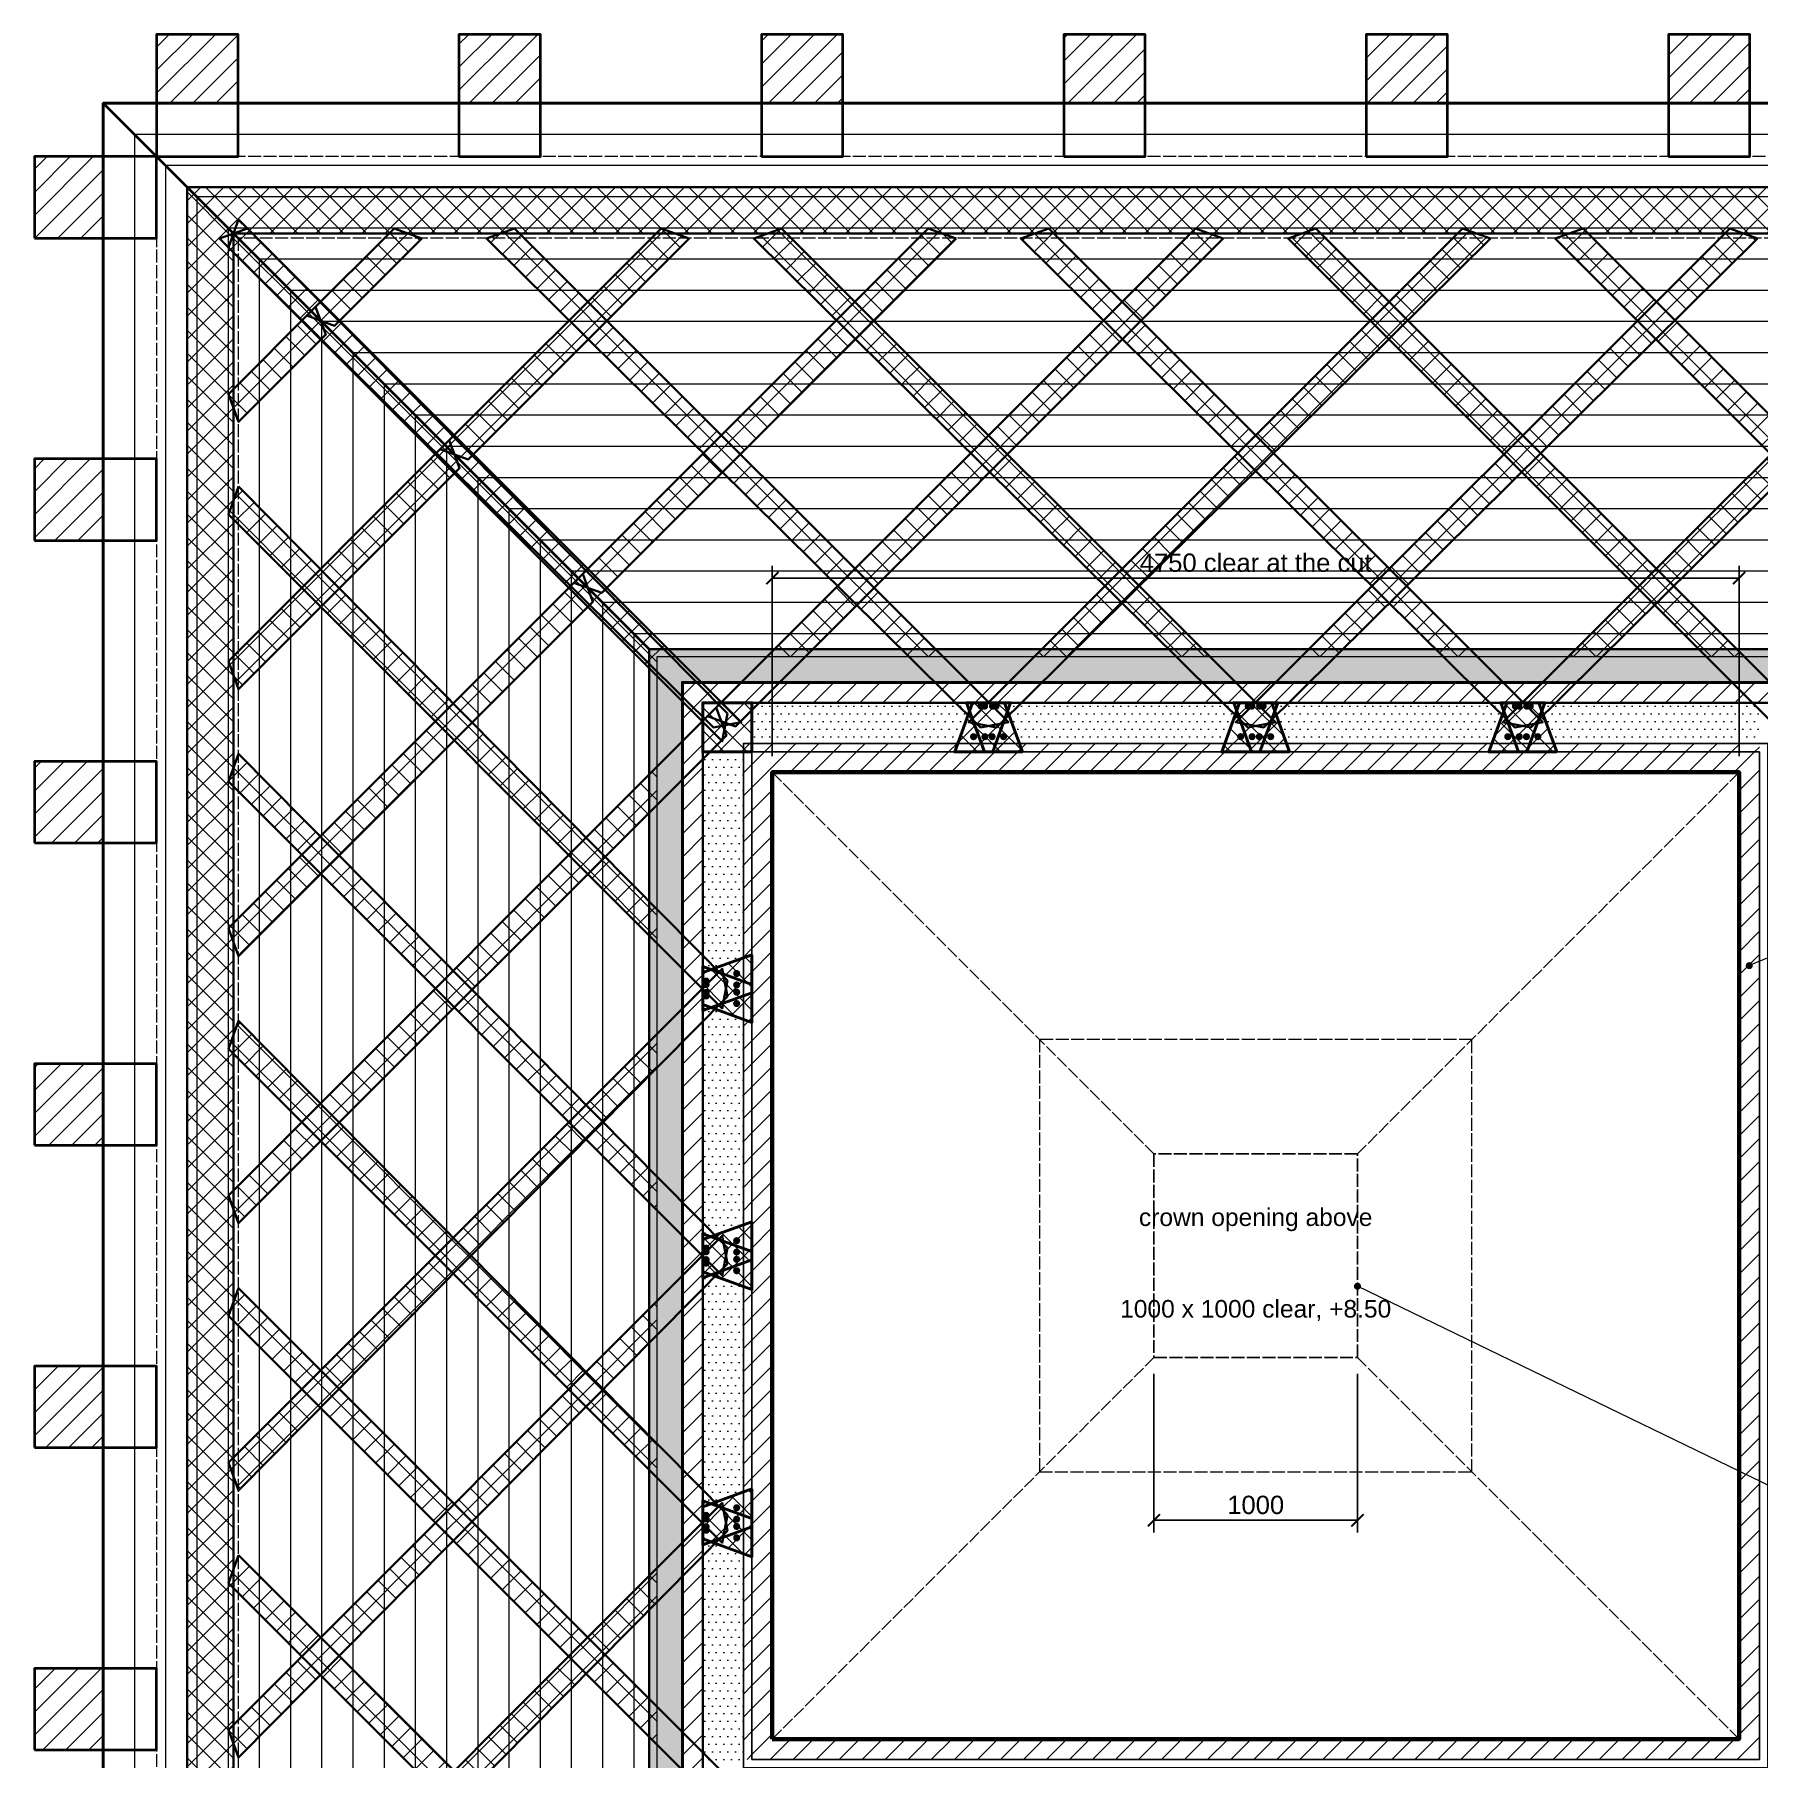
# Model space of a CAD drawing. Header units: millimetres. Extents: x -5750 to 7370, y -6735 to 6000.
# Drawn here: x -5750 to 2720, y -2470 to 6000 of the extents above; entities that cross this region are included whole.
import ezdxf
from ezdxf.enums import TextEntityAlignment as Align

# ---------------------------------------------------------------- set-up
doc = ezdxf.new("R2010")
doc.units = ezdxf.units.MM
doc.linetypes.add('DASHED', pattern=[1.524, 1.27, -0.254])
for name, color, linetype, lineweight in [('ANNOTATION', 4, 'CONTINUOUS', 18), ('CLADDING', 7, 'Continuous', 9), ('DIMS', 3, 'CONTINUOUS', 18), ('HATCH-CAST', 7, 'CONTINUOUS', 9), ('HATCH-INSULATION', 7, 'Continuous', 9), ('HATCH-PRINTED', 7, 'CONTINUOUS', 9), ('HIDDEN-AXIS', 8, 'DASHED', 18), ('LINES', 7, 'CONTINUOUS', 25), ('OUTLINE-CUT', 7, 'CONTINUOUS', 50), ('OUTLINE-FINE', 7, 'CONTINUOUS', 25), ('TEXT', 7, 'CONTINUOUS', 18)]:
    doc.layers.add(name, color=color, linetype=linetype, lineweight=lineweight)
doc.styles.get("Standard").update_dxf_attribs({"font": 'arial.ttf'})
doc.dimstyles.new('PYR-1-50', dxfattribs={"dimscale": 50, "dimtxt": 1.8, "dimasz": 1.2, "dimexe": 1.2, "dimexo": 0.8, "dimgap": 0.6, "dimtad": 1, "dimdec": 0, "dimtxsty": 'Standard', "dimblk": 'ARCHTICK', "dimcen": 2.5, "dimclrd": 3, "dimclre": 3, "dimclrt": 7, "dimazin": 3, "dimtfac": 1, "dimtmove": 0, "dimatfit": 3})

# ---------------------------------------------------------------- blocks, each defined once
blk = doc.blocks.new('_ARCHTICK')
at = {"color": 0, "linetype": 'BYBLOCK', "const_width": 0.15}
blk.add_lwpolyline([(-0.5, -0.5), (0.5, 0.5)], dxfattribs=at)

msp = doc.modelspace()

# ---------------------------------------------------------------- hatches: boundary and pattern name
at = {"layer": 'ANNOTATION', "ltscale": 50}
h = msp.add_hatch(color=7, dxfattribs=at)
h.dxf.hatch_style = 1
edge = h.paths.add_edge_path()
edge.add_arc((2675, 1425), 17.5, 0, 360)
h = msp.add_hatch(color=7, dxfattribs=at)
h.dxf.hatch_style = 1
edge = h.paths.add_edge_path()
edge.add_arc((750, -150), 17.5, 0, 360)
at = {"layer": 'CLADDING', "ltscale": 50}
h = msp.add_hatch(color=7, dxfattribs=at)
h.dxf.hatch_style = 1
h.paths.add_polyline_path([(3229.2, 2979.2), (3229.2, -2979.2), (-2729.2, -2979.2), (-2729.2, 2979.2)])
h.paths.add_polyline_path([(3191.7, 2941.7), (-2691.7, 2941.7), (-2691.7, -2941.7), (3191.7, -2941.7)])
at = {"layer": 'HATCH-CAST', "ltscale": 50}
h = msp.add_hatch(dxfattribs=at)
h.set_pattern_fill('ANSI37', scale=25.197)
h.paths.add_polyline_path([(5500, 5250), (5500, -5250), (-5000, -5250), (-5000, 5250)])
h.paths.add_polyline_path([(-4772.5, 991.5), (-4772.5, 321), (-4797.5, 296), (-4772.5, 227.5), (-4772.5, -227.5), (-4797.5, -296), (-4772.5, -321), (-4772.5, -991.5), (-4797.5, -1016.5), (-4772.5, -1085), (-4772.5, -1540), (-4797.5, -1608.5), (-4772.5, -1633.5), (-4772.5, -2304), (-4797.5, -2329), (-4772.5, -2397.5), (-4772.5, -2852.5), (-4797.5, -2921), (-4772.5, -2946), (-4772.5, -3616.5), (-4797.5, -3641.5), (-4772.5, -3710), (-4772.5, -4165), (-4797.5, -4233.5), (-4772.5, -4258.5), (-4772.5, -4929), (-4797.5, -4954), (-4797.4, -4954.4), (-4841, -4997.5), (-4772.5, -5022.5), (-4747.5, -5091), (-4704.4, -5047.4), (-4704, -5047.5), (-4679, -5022.5), (-4008.5, -5022.5), (-3983.5, -5047.5), (-3915, -5022.5), (-3460, -5022.5), (-3391.5, -5047.5), (-3366.5, -5022.5), (-2696, -5022.5), (-2671, -5047.5), (-2602.5, -5022.5), (-2147.5, -5022.5), (-2079, -5047.5), (-2054, -5022.5), (-1383.5, -5022.5), (-1358.5, -5047.5), (-1290, -5022.5), (-835, -5022.5), (-766.5, -5047.5), (-741.5, -5022.5), (-71, -5022.5), (-46, -5047.5), (22.5, -5022.5), (477.5, -5022.5), (546, -5047.5), (571, -5022.5), (1241.5, -5022.5), (1266.5, -5047.5), (1335, -5022.5), (1790, -5022.5), (1858.5, -5047.5), (1883.5, -5022.5), (2554, -5022.5), (2579, -5047.5), (2647.5, -5022.5), (3102.5, -5022.5), (3171, -5047.5), (3196, -5022.5), (3866.5, -5022.5), (3891.5, -5047.5), (3960, -5022.5), (4415, -5022.5), (4483.5, -5047.5), (4508.5, -5022.5), (5179, -5022.5), (5204, -5047.5), (5204.4, -5047.4), (5247.5, -5091), (5272.5, -5022.5), (5341, -4997.5), (5297.4, -4954.4), (5297.5, -4954), (5272.5, -4929), (5272.5, -4258.5), (5297.5, -4233.5), (5272.5, -4165), (5272.5, -3710), (5297.5, -3641.5), (5272.5, -3616.5), (5272.5, -2946), (5297.5, -2921), (5272.5, -2852.5), (5272.5, -2397.5), (5297.5, -2329), (5272.5, -2304), (5272.5, -1633.5), (5297.5, -1608.5), (5272.5, -1540), (5272.5, -1085), (5297.5, -1016.5), (5272.5, -991.5), (5272.5, -321), (5297.5, -296), (5272.5, -227.5), (5272.5, 227.5), (5297.5, 296), (5272.5, 321), (5272.5, 991.5), (5297.5, 1016.5), (5272.5, 1085), (5272.5, 1540), (5297.5, 1608.5), (5272.5, 1633.5), (5272.5, 2304), (5297.5, 2329), (5272.5, 2397.5), (5272.5, 2852.5), (5297.5, 2921), (5272.5, 2946), (5272.5, 3616.5), (5297.5, 3641.5), (5272.5, 3710), (5272.5, 4165), (5297.5, 4233.5), (5272.5, 4258.5), (5272.5, 4929), (5297.5, 4954), (5297.4, 4954.4), (5341, 4997.5), (5272.5, 5022.5), (5247.5, 5091), (5204.4, 5047.4), (5204, 5047.5), (5179, 5022.5), (4508.5, 5022.5), (4483.5, 5047.5), (4415, 5022.5), (3960, 5022.5), (3891.5, 5047.5), (3866.5, 5022.5), (3196, 5022.5), (3171, 5047.5), (3102.5, 5022.5), (2647.5, 5022.5), (2579, 5047.5), (2554, 5022.5), (1883.5, 5022.5), (1858.5, 5047.5), (1790, 5022.5), (1335, 5022.5), (1266.5, 5047.5), (1241.5, 5022.5), (571, 5022.5), (546, 5047.5), (477.5, 5022.5), (22.5, 5022.5), (-46, 5047.5), (-71, 5022.5), (-741.5, 5022.5), (-766.5, 5047.5), (-835, 5022.5), (-1290, 5022.5), (-1358.5, 5047.5), (-1383.5, 5022.5), (-2054, 5022.5), (-2079, 5047.5), (-2147.5, 5022.5), (-2602.5, 5022.5), (-2671, 5047.5), (-2696, 5022.5), (-3366.5, 5022.5), (-3391.5, 5047.5), (-3460, 5022.5), (-3915, 5022.5), (-3983.5, 5047.5), (-4008.5, 5022.5), (-4679, 5022.5), (-4704, 5047.5), (-4704.4, 5047.4), (-4747.5, 5091), (-4772.5, 5022.5), (-4841, 4997.5), (-4797.4, 4954.4), (-4797.5, 4954), (-4772.5, 4929), (-4772.5, 4258.5), (-4797.5, 4233.5), (-4772.5, 4165), (-4772.5, 3710), (-4797.5, 3641.5), (-4772.5, 3616.5), (-4772.5, 2946), (-4797.5, 2921), (-4772.5, 2852.5), (-4772.5, 2397.5), (-4797.5, 2329), (-4772.5, 2304), (-4772.5, 1633.5), (-4797.5, 1608.5), (-4772.5, 1540), (-4772.5, 1085), (-4797.5, 1016.5)])
h = msp.add_hatch(dxfattribs=at)
h.set_pattern_fill('ANSI37', scale=25.197)
h.paths.add_polyline_path([(-4704.4, 5047.4), (-4772.5, 5022.5), (-4747.5, 5091)])
h = msp.add_hatch(dxfattribs=at)
h.set_pattern_fill('ANSI37', scale=25.197)
h.paths.add_polyline_path([(-4368.7, 4662.2), (-4412.2, 4618.7), (-4435.1, 4595.8), (-4841, 4997.5), (-4704, 5047.5), (-4343.8, 4687.2)])
h = msp.add_hatch(dxfattribs=at)
h.set_pattern_fill('ANSI37', scale=25.197)
h.paths.add_polyline_path([(-3846.5, 4997.5), (-4275.3, 4568.8), (-4343.8, 4593.8), (-4368.7, 4662.2), (-3983.5, 5047.5)])
h = msp.add_hatch(dxfattribs=at)
h.set_pattern_fill('ANSI37', scale=25.197)
h.paths.add_polyline_path([(-3712.5, 4006), (-2671, 5047.5), (-2534, 4997.5), (-3619, 3912.5), (-3687.5, 3937.5)])
h = msp.add_hatch(dxfattribs=at)
h.set_pattern_fill('ANSI37', scale=25.197)
h.paths.add_polyline_path([(-3528.5, 4997.5), (-3391.5, 5047.5), (-3031.2, 4687.2), (-3122.6, 4595.8)])
h = msp.add_hatch(dxfattribs=at)
h.set_pattern_fill('ANSI37', scale=25.197)
h.paths.add_polyline_path([(-3056.2, 3349.7), (-3078, 3328), (-1358.5, 5047.5), (-1221.5, 4997.5), (-2962.8, 3256.3), (-3031.2, 3281.2)])
h = msp.add_hatch(dxfattribs=at)
h.set_pattern_fill('ANSI37', scale=25.197)
h.paths.add_polyline_path([(-2216, 4997.5), (-2079, 5047.5), (-1718.8, 4687.2), (-1810.1, 4595.8)])
h = msp.add_hatch(dxfattribs=at)
h.set_pattern_fill('ANSI37', scale=25.197)
h.paths.add_polyline_path([(-46, 5047.5), (91, 4997.5), (-1964.9, 2941.7), (-2151.8, 2941.7)])
h = msp.add_hatch(dxfattribs=at)
h.set_pattern_fill('ANSI37', scale=25.197)
h.paths.add_polyline_path([(-903.5, 4997.5), (-766.5, 5047.5), (-406.3, 4687.2), (-497.6, 4595.8)])
h = msp.add_hatch(dxfattribs=at)
h.set_pattern_fill('ANSI37', scale=25.197)
h.paths.add_polyline_path([(409, 4997.5), (546, 5047.5), (2651.8, 2941.7), (2464.9, 2941.7)])
h = msp.add_hatch(dxfattribs=at)
h.set_pattern_fill('ANSI37', scale=25.197)
h.paths.add_polyline_path([(1266.5, 5047.5), (1403.5, 4997.5), (997.6, 4595.8), (906.2, 4687.2)])
h = msp.add_hatch(dxfattribs=at)
h.set_pattern_fill('ANSI37', scale=25.197)
h.paths.add_polyline_path([(1721.5, 4997.5), (1858.5, 5047.5), (3599.7, 3306.2), (3462.8, 3256.3)])
h = msp.add_hatch(dxfattribs=at)
h.set_pattern_fill('ANSI37', scale=25.197)
h.paths.add_polyline_path([(2579, 5047.5), (2716, 4997.5), (2310.1, 4595.8), (2218.8, 4687.2)])
h = msp.add_hatch(dxfattribs=at)
h.set_pattern_fill('ANSI37', scale=25.197)
h.paths.add_polyline_path([(-4797.4, 4954.4), (-4435.1, 4595.8), (-4437.2, 4593.8), (-4797.5, 4954)])
h = msp.add_hatch(dxfattribs=at)
h.set_pattern_fill('ANSI37', scale=25.197)
h.paths.add_polyline_path([(-4368.7, 4662.2), (-4318.8, 4525.3), (-4747.5, 4096.5), (-4797.5, 4233.5)])
h = msp.add_hatch(dxfattribs=at)
h.set_pattern_fill('ANSI37', scale=25.197)
h.paths.add_polyline_path([(-4250.3, 4593.8), (-3687.5, 4031), (-3712.5, 4006), (-3756, 3962.5), (-3775.5, 3943), (-4341.2, 4502.9), (-4318.8, 4525.3), (-4343.8, 4593.8), (-4275.3, 4568.8)])
h = msp.add_hatch(dxfattribs=at)
h.set_pattern_fill('ANSI37', scale=25.197)
h.paths.add_polyline_path([(-2937.8, 4593.8), (-2375, 4031), (-2463, 3943), (-3028.7, 4502.9)])
h = msp.add_hatch(dxfattribs=at)
h.set_pattern_fill('ANSI37', scale=25.197)
h.paths.add_polyline_path([(-1625.3, 4593.8), (-1062.5, 4031), (-1150.5, 3943), (-1716.2, 4502.9)])
h = msp.add_hatch(dxfattribs=at)
h.set_pattern_fill('ANSI37', scale=25.197)
h.paths.add_polyline_path([(-312.8, 4593.8), (1339.3, 2941.7), (1173.8, 2941.7), (-403.7, 4502.9)])
h = msp.add_hatch(dxfattribs=at)
h.set_pattern_fill('ANSI37', scale=25.197)
h.paths.add_polyline_path([(903.7, 4502.9), (338, 3943), (250, 4031), (812.8, 4593.8)])
h = msp.add_hatch(dxfattribs=at)
h.set_pattern_fill('ANSI37', scale=25.197)
h.paths.add_polyline_path([(2216.2, 4502.9), (1650.5, 3943), (1562.5, 4031), (2125.3, 4593.8)])
h = msp.add_hatch(dxfattribs=at)
h.set_pattern_fill('ANSI37', scale=25.197)
h.paths.add_polyline_path([(-4341.2, 4502.9), (-3775.5, 3943), (-3781, 3937.5), (-4343.8, 4500.3)])
h = msp.add_hatch(dxfattribs=at)
h.set_pattern_fill('ANSI37', scale=25.197)
h.paths.add_polyline_path([(-3712.5, 4006), (-3662.5, 3869), (-4747.5, 2784), (-4797.5, 2921)])
h = msp.add_hatch(dxfattribs=at)
h.set_pattern_fill('ANSI37', scale=25.197)
h.paths.add_polyline_path([(-3681.5, 3850), (-3662.5, 3869), (-3687.5, 3937.5), (-3619, 3912.5), (-3594, 3937.5), (-3031.2, 3374.7), (-3056.2, 3349.7), (-3099.7, 3306.2), (-3115.8, 3290.1)])
h = msp.add_hatch(dxfattribs=at)
h.set_pattern_fill('ANSI37', scale=25.197)
h.paths.add_polyline_path([(-2281.5, 3937.5), (-1718.8, 3374.7), (-1803.3, 3290.1), (-2369, 3850)])
h = msp.add_hatch(dxfattribs=at)
h.set_pattern_fill('ANSI37', scale=25.197)
h.paths.add_polyline_path([(-969, 3937.5), (-406.3, 3374.7), (-490.8, 3290.1), (-1056.5, 3850)])
h = msp.add_hatch(dxfattribs=at)
h.set_pattern_fill('ANSI37', scale=25.197)
h.paths.add_polyline_path([(250, 3855.9), (-673.8, 2941.7), (-839.3, 2941.7), (162, 3943)])
h = msp.add_hatch(dxfattribs=at)
h.set_pattern_fill('ANSI37', scale=25.197)
h.paths.add_polyline_path([(1556.5, 3850), (990.8, 3290.1), (906.2, 3374.7), (1469, 3937.5)])
h = msp.add_hatch(dxfattribs=at)
h.set_pattern_fill('ANSI37', scale=25.197)
h.paths.add_polyline_path([(2869, 3850), (2303.3, 3290.1), (2218.8, 3374.7), (2781.5, 3937.5)])
h = msp.add_hatch(dxfattribs=at)
h.set_pattern_fill('ANSI37', scale=25.197)
h.paths.add_polyline_path([(-3681.5, 3850), (-3115.8, 3290.1), (-3124.7, 3281.2), (-3687.5, 3844)])
h = msp.add_hatch(dxfattribs=at)
h.set_pattern_fill('ANSI37', scale=25.197)
h.paths.add_polyline_path([(-4345.8, 3372.6), (-4437.2, 3281.2), (-4797.5, 3641.5), (-4747.5, 3778.5)])
h = msp.add_hatch(dxfattribs=at)
h.set_pattern_fill('ANSI37', scale=25.197)
h.paths.add_polyline_path([(-3056.2, 3349.7), (-3006.3, 3212.8), (-4747.5, 1471.5), (-4797.5, 1608.5)])
h = msp.add_hatch(dxfattribs=at)
h.set_pattern_fill('ANSI37', scale=25.197)
h.paths.add_polyline_path([(-3781, 2625), (-4343.8, 3187.8), (-4252.9, 3278.7), (-3693, 2713)])
h = msp.add_hatch(dxfattribs=at)
h.set_pattern_fill('ANSI37', scale=25.197)
h.paths.add_polyline_path([(-3031.2, 3281.2), (-2962.8, 3256.3), (-2937.8, 3281.2), (-2598.2, 2941.7), (-2691.7, 2941.7), (-2691.7, 2870.3), (-3021.9, 3197.1), (-3006.3, 3212.8)])
h = msp.add_hatch(dxfattribs=at)
h.set_pattern_fill('ANSI37', scale=25.197)
h.paths.add_polyline_path([(-1625.3, 3281.2), (-1285.7, 2941.7), (-1451.2, 2941.7), (-1709.4, 3197.1)])
h = msp.add_hatch(dxfattribs=at)
h.set_pattern_fill('ANSI37', scale=25.197)
h.paths.add_polyline_path([(-321.7, 3290.1), (26.8, 2941.7), (-138.7, 2941.7), (-406.3, 3206.4)])
h = msp.add_hatch(dxfattribs=at)
h.set_pattern_fill('ANSI37', scale=25.197)
h.paths.add_polyline_path([(906.2, 3206.4), (638.7, 2941.7), (473.2, 2941.7), (821.7, 3290.1)])
h = msp.add_hatch(dxfattribs=at)
h.set_pattern_fill('ANSI37', scale=25.197)
h.paths.add_polyline_path([(2209.4, 3197.1), (1951.2, 2941.7), (1785.7, 2941.7), (2125.3, 3281.2)])
h = msp.add_hatch(dxfattribs=at)
h.set_pattern_fill('ANSI37', scale=25.197)
h.paths.add_polyline_path([(-3021.9, 3197.1), (-2691.7, 2870.3), (-2691.7, 2848.2), (-3031.2, 3187.8)])
h = msp.add_hatch(dxfattribs=at)
h.set_pattern_fill('ANSI37', scale=25.197)
h.paths.add_polyline_path([(-2466.7, 2716.7), (-2225, 2716.7), (-2225, 2475), (-2466.7, 2475)])
h = msp.add_hatch(dxfattribs=at)
h.set_pattern_fill('ANSI37', scale=25.197)
h.paths.add_polyline_path([(-954.4, 2716.7), (-1042, 2475), (-1228.9, 2475), (-1141.3, 2716.7)])
h = msp.add_hatch(dxfattribs=at)
h.set_pattern_fill('ANSI37', scale=25.197)
h.paths.add_polyline_path([(-1170.6, 2716.7), (-1141.3, 2716.7), (-1156, 2676.3)])
h = msp.add_hatch(dxfattribs=at)
h.set_pattern_fill('ANSI37', scale=25.197)
h.paths.add_polyline_path([(416.4, 2475), (229.5, 2475), (141.9, 2716.7), (328.8, 2716.7)])
h = msp.add_hatch(dxfattribs=at)
h.set_pattern_fill('ANSI37', scale=25.197)
h.paths.add_polyline_path([(358.1, 2716.7), (343.5, 2676.3), (328.8, 2716.7)])
h = msp.add_hatch(dxfattribs=at)
h.set_pattern_fill('ANSI37', scale=25.197)
h.paths.add_polyline_path([(1454.4, 2716.7), (1641.3, 2716.7), (1728.9, 2475), (1542, 2475)])
h = msp.add_hatch(dxfattribs=at)
h.set_pattern_fill('ANSI37', scale=25.197)
h.paths.add_polyline_path([(1656, 2676.3), (1641.3, 2716.7), (1670.6, 2716.7)])
h = msp.add_hatch(dxfattribs=at)
h.set_pattern_fill('ANSI37', scale=25.197)
h.paths.add_polyline_path([(-969, 2676.3), (-896.1, 2475), (-1042, 2475)])
h = msp.add_hatch(dxfattribs=at)
h.set_pattern_fill('ANSI37', scale=25.197)
h.paths.add_polyline_path([(83.6, 2475), (156.5, 2676.3), (229.5, 2475)])
h = msp.add_hatch(dxfattribs=at)
h.set_pattern_fill('ANSI37', scale=25.197)
h.paths.add_polyline_path([(1469, 2676.3), (1542, 2475), (1396.1, 2475)])
h = msp.add_hatch(dxfattribs=at)
h.set_pattern_fill('ANSI37', scale=25.197)
h.paths.add_polyline_path([(-3124.7, 1968.8), (-3687.5, 2531.5), (-3600, 2619), (-3040.1, 2053.3)])
h = msp.add_hatch(dxfattribs=at)
h.set_pattern_fill('ANSI37', scale=25.197)
h.paths.add_polyline_path([(-4345.8, 2060.1), (-4437.2, 1968.8), (-4797.5, 2329), (-4747.5, 2466)])
h = msp.add_hatch(dxfattribs=at)
h.set_pattern_fill('ANSI37', scale=25.197)
h.paths.add_polyline_path([(-2691.7, 2401.8), (-2691.7, 2214.9), (-4747.5, 159), (-4797.5, 296)])
h = msp.add_hatch(dxfattribs=at)
h.set_pattern_fill('ANSI37', scale=25.197)
h.paths.add_polyline_path([(-3781, 1312.5), (-4343.8, 1875.3), (-4252.9, 1966.2), (-3693, 1400.5)])
h = msp.add_hatch(dxfattribs=at)
h.set_pattern_fill('ANSI37', scale=25.197)
h.paths.add_polyline_path([(-3031.2, 1875.3), (-2947.1, 1959.4), (-2691.7, 1701.2), (-2691.7, 1535.7)])
h = msp.add_hatch(dxfattribs=at)
h.set_pattern_fill('ANSI37', scale=25.197)
h.paths.add_polyline_path([(-2225, 1478.9), (-2225, 1292), (-2466.7, 1204.4), (-2466.7, 1391.3)])
h = msp.add_hatch(dxfattribs=at)
h.set_pattern_fill('ANSI37', scale=25.197)
h.paths.add_polyline_path([(-2426.3, 1406), (-2466.7, 1391.3), (-2466.7, 1420.6)])
h = msp.add_hatch(dxfattribs=at)
h.set_pattern_fill('ANSI37', scale=25.197)
h.paths.add_polyline_path([(-3124.7, 656.2), (-3687.5, 1219), (-3600, 1306.5), (-3040.1, 740.8)])
h = msp.add_hatch(dxfattribs=at)
h.set_pattern_fill('ANSI37', scale=25.197)
h.paths.add_polyline_path([(-2426.3, 1219), (-2225, 1292), (-2225, 1146.1)])
h = msp.add_hatch(dxfattribs=at)
h.set_pattern_fill('ANSI37', scale=25.197)
h.paths.add_polyline_path([(-4345.8, 747.6), (-4437.2, 656.2), (-4797.5, 1016.5), (-4747.5, 1153.5)])
h = msp.add_hatch(dxfattribs=at)
h.set_pattern_fill('ANSI37', scale=25.197)
h.paths.add_polyline_path([(-4252.9, -653.7), (-4343.8, -562.8), (-2691.7, 1089.3), (-2691.7, 923.8)])
h = msp.add_hatch(dxfattribs=at)
h.set_pattern_fill('ANSI37', scale=25.197)
h.paths.add_polyline_path([(-3781, 0), (-4343.8, 562.8), (-4252.9, 653.7), (-3693, 88)])
h = msp.add_hatch(dxfattribs=at)
h.set_pattern_fill('ANSI37', scale=25.197)
h.paths.add_polyline_path([(-3040.1, 571.7), (-2956.4, 656.2), (-2691.7, 388.7), (-2691.7, 223.2)])
h = msp.add_hatch(dxfattribs=at)
h.set_pattern_fill('ANSI37', scale=25.197)
h.paths.add_polyline_path([(-2466.7, -108.1), (-2466.7, 78.8), (-2225, 166.4), (-2225, -20.5)])
h = msp.add_hatch(dxfattribs=at)
h.set_pattern_fill('ANSI37', scale=25.197)
h.paths.add_polyline_path([(-2466.7, 108.1), (-2426.3, 93.5), (-2466.7, 78.8)])
h = msp.add_hatch(dxfattribs=at)
h.set_pattern_fill('ANSI37', scale=25.197)
h.paths.add_polyline_path([(-3693, -88), (-3605.9, 0), (-2691.7, -923.8), (-2691.7, -1089.3)])
h = msp.add_hatch(dxfattribs=at)
h.set_pattern_fill('ANSI37', scale=25.197)
h.paths.add_polyline_path([(-2225, -166.4), (-2426.3, -93.5), (-2225, -20.5)])
h = msp.add_hatch(dxfattribs=at)
h.set_pattern_fill('ANSI37', scale=25.197)
h.paths.add_polyline_path([(-4797.5, -296), (-4747.5, -159), (-2691.7, -2214.9), (-2691.7, -2401.8)])
h = msp.add_hatch(dxfattribs=at)
h.set_pattern_fill('ANSI37', scale=25.197)
h.paths.add_polyline_path([(-2956.4, -656.3), (-3040.1, -571.7), (-2691.7, -223.2), (-2691.7, -388.7)])
h = msp.add_hatch(dxfattribs=at)
h.set_pattern_fill('ANSI37', scale=25.197)
h.paths.add_polyline_path([(-4437.2, -656.3), (-4345.8, -747.6), (-4747.5, -1153.5), (-4797.5, -1016.5)])
h = msp.add_hatch(dxfattribs=at)
h.set_pattern_fill('ANSI37', scale=25.197)
h.paths.add_polyline_path([(-3040.1, -740.8), (-3600, -1306.5), (-3687.5, -1219), (-3124.7, -656.3)])
h = msp.add_hatch(dxfattribs=at)
h.set_pattern_fill('ANSI37', scale=25.197)
h.paths.add_polyline_path([(-2426.3, -1219), (-2225, -1146.1), (-2225, -1292)])
h = msp.add_hatch(dxfattribs=at)
h.set_pattern_fill('ANSI37', scale=25.197)
h.paths.add_polyline_path([(-2225, -1478.9), (-2466.7, -1391.3), (-2466.7, -1204.4), (-2225, -1292)])
h = msp.add_hatch(dxfattribs=at)
h.set_pattern_fill('ANSI37', scale=25.197)
h.paths.add_polyline_path([(-3693, -1400.5), (-4252.9, -1966.2), (-4343.8, -1875.3), (-3781, -1312.5)])
h = msp.add_hatch(dxfattribs=at)
h.set_pattern_fill('ANSI37', scale=25.197)
h.paths.add_polyline_path([(-2466.7, -1420.6), (-2466.7, -1391.3), (-2426.3, -1406)])
h = msp.add_hatch(dxfattribs=at)
h.set_pattern_fill('ANSI37', scale=25.197)
h.paths.add_polyline_path([(-4797.5, -1608.5), (-4747.5, -1471.5), (-3006.3, -3212.8), (-3031.2, -3281.2), (-3099.7, -3306.2), (-3078, -3328)])
h = msp.add_hatch(dxfattribs=at)
h.set_pattern_fill('ANSI37', scale=25.197)
h.paths.add_polyline_path([(-2947.1, -1959.4), (-3031.2, -1875.3), (-2691.7, -1535.7), (-2691.7, -1701.2)])
h = msp.add_hatch(dxfattribs=at)
h.set_pattern_fill('ANSI37', scale=25.197)
h.paths.add_polyline_path([(-4437.2, -1968.8), (-4345.8, -2060.1), (-4747.5, -2466), (-4797.5, -2329)])
h = msp.add_hatch(dxfattribs=at)
h.set_pattern_fill('ANSI37', scale=25.197)
h.paths.add_polyline_path([(-3040.1, -2053.3), (-3600, -2619), (-3687.5, -2531.5), (-3124.7, -1968.8)])
at = {"layer": 'HATCH-INSULATION', "ltscale": 50}
h = msp.add_hatch(dxfattribs=at)
h.set_pattern_fill('DOTS', scale=23.622)
h.paths.add_polyline_path([(-2691.7, 2941.7), (3191.7, 2941.7), (3191.7, -2941.7), (-2691.7, -2941.7)])
h.paths.add_polyline_path([(3066.7, -2816.7), (3066.7, 2816.7), (-2566.7, 2816.7), (-2566.7, -2816.7)])
h = msp.add_hatch(dxfattribs=at)
h.set_pattern_fill('DOTS', scale=23.622)
h.paths.add_polyline_path([(-1213.8, 2516.7), (-2225, 2516.7), (-2225, 2716.7), (-1170.6, 2716.7), (-1156, 2676.3)])
h = msp.add_hatch(dxfattribs=at)
h.set_pattern_fill('DOTS', scale=23.622)
h.paths.add_polyline_path([(-954.4, 2716.7), (141.9, 2716.7), (156.5, 2676.3), (98.7, 2516.7), (-911.2, 2516.7), (-969, 2676.3)])
h = msp.add_hatch(dxfattribs=at)
h.set_pattern_fill('DOTS', scale=23.622)
h.paths.add_polyline_path([(401.3, 2516.7), (343.5, 2676.3), (358.1, 2716.7), (1454.4, 2716.7), (1469, 2676.3), (1411.2, 2516.7)])
h = msp.add_hatch(dxfattribs=at)
h.set_pattern_fill('DOTS', scale=23.622)
h.paths.add_polyline_path([(1713.8, 2516.7), (1656, 2676.3), (1670.6, 2716.7), (2725, 2716.7), (2725, 2516.7)])
h = msp.add_hatch(dxfattribs=at)
h.set_pattern_fill('DOTS', scale=23.622)
h.paths.add_polyline_path([(-2266.7, 2475), (-2266.7, 1463.8), (-2426.3, 1406), (-2466.7, 1420.6), (-2466.7, 2475)])
h = msp.add_hatch(dxfattribs=at)
h.set_pattern_fill('DOTS', scale=23.622)
h.paths.add_polyline_path([(-2466.7, 1204.4), (-2426.3, 1219), (-2266.7, 1161.2), (-2266.7, 151.3), (-2426.3, 93.5), (-2466.7, 108.1)])
h = msp.add_hatch(dxfattribs=at)
h.set_pattern_fill('DOTS', scale=23.622)
h.paths.add_polyline_path([(-2466.7, -1204.4), (-2466.7, -108.1), (-2426.3, -93.5), (-2266.7, -151.3), (-2266.7, -1161.2), (-2426.3, -1219)])
h = msp.add_hatch(dxfattribs=at)
h.set_pattern_fill('DOTS', scale=23.622)
h.paths.add_polyline_path([(-2266.7, -2475), (-2466.7, -2475), (-2466.7, -1420.6), (-2426.3, -1406), (-2266.7, -1463.8)])
at = {"layer": 'HATCH-PRINTED', "ltscale": 50}
h = msp.add_hatch(dxfattribs=at)
h.set_pattern_fill('ANSI31', scale=25.197)
h.paths.add_polyline_path([(-5150, 6000), (-4750, 6000), (-4750, 5662.5), (-5150, 5662.5)])
h = msp.add_hatch(dxfattribs=at)
h.set_pattern_fill('ANSI31', scale=25.197)
h.paths.add_polyline_path([(-3664.3, 6000), (-3264.3, 6000), (-3264.3, 5662.5), (-3664.3, 5662.5)])
h = msp.add_hatch(dxfattribs=at)
h.set_pattern_fill('ANSI31', scale=25.197)
h.paths.add_polyline_path([(-2178.6, 6000), (-1778.6, 6000), (-1778.6, 5662.5), (-2178.6, 5662.5)])
h = msp.add_hatch(dxfattribs=at)
h.set_pattern_fill('ANSI31', scale=25.197)
h.paths.add_polyline_path([(-692.9, 6000), (-292.9, 6000), (-292.9, 5662.5), (-692.9, 5662.5)])
h = msp.add_hatch(dxfattribs=at)
h.set_pattern_fill('ANSI31', scale=25.197)
h.paths.add_polyline_path([(792.9, 6000), (1192.9, 6000), (1192.9, 5662.5), (792.9, 5662.5)])
h = msp.add_hatch(dxfattribs=at)
h.set_pattern_fill('ANSI31', scale=25.197)
h.paths.add_polyline_path([(2278.6, 6000), (2678.6, 6000), (2678.6, 5662.5), (2278.6, 5662.5)])
h = msp.add_hatch(dxfattribs=at)
h.set_pattern_fill('ANSI31', scale=25.197)
h.paths.add_polyline_path([(-5750, 5000), (-5750, 5400), (-5412.5, 5400), (-5412.5, 5000)])
h = msp.add_hatch(dxfattribs=at)
h.set_pattern_fill('ANSI31', scale=25.197)
h.paths.add_polyline_path([(-5750, 3514.3), (-5750, 3914.3), (-5412.5, 3914.3), (-5412.5, 3514.3)])
h = msp.add_hatch(dxfattribs=at)
h.set_pattern_fill('ANSI31', scale=25.197)
h.paths.add_polyline_path([(-2566.7, -2816.7), (-2566.7, 2816.7), (3066.7, 2816.7), (3066.7, -2816.7)])
h.paths.add_polyline_path([(1454.4, 2716.7), (358.1, 2716.7), (328.8, 2716.7), (171.2, 2716.7), (141.9, 2716.7), (-954.4, 2716.7), (-983.7, 2716.7), (-1141.3, 2716.7), (-1170.6, 2716.7), (-2225, 2716.7), (-2466.7, 2716.7), (-2466.7, 2475), (-2466.7, 1420.6), (-2466.7, 1391.3), (-2466.7, 1233.7), (-2466.7, 1204.4), (-2466.7, 108.1), (-2466.7, 78.8), (-2466.7, -78.8), (-2466.7, -108.1), (-2466.7, -1204.4), (-2466.7, -1233.7), (-2466.7, -1391.3), (-2466.7, -1420.6), (-2466.7, -2475), (-2466.7, -2716.7), (-2225, -2716.7), (-1170.6, -2716.7), (-1141.3, -2716.7), (-983.7, -2716.7), (-954.4, -2716.7), (141.9, -2716.7), (171.2, -2716.7), (328.8, -2716.7), (358.1, -2716.7), (1454.4, -2716.7), (1483.7, -2716.7), (1641.3, -2716.7), (1670.6, -2716.7), (2725, -2716.7), (2966.7, -2716.7), (2966.7, -2475), (2966.7, -1420.6), (2966.7, -1391.3), (2966.7, -1233.7), (2966.7, -1204.4), (2966.7, -108.1), (2966.7, -78.8), (2966.7, 78.8), (2966.7, 108.1), (2966.7, 1204.4), (2966.7, 1233.7), (2966.7, 1391.3), (2966.7, 1420.6), (2966.7, 2475), (2966.7, 2716.7), (2725, 2716.7), (1670.6, 2716.7), (1641.3, 2716.7), (1483.7, 2716.7)])
h = msp.add_hatch(dxfattribs=at)
h.set_pattern_fill('ANSI31', scale=25.197)
h.paths.add_polyline_path([(-2266.7, 2475), (-2225, 2475), (-2225, 1478.9), (-2266.7, 1463.8)])
h = msp.add_hatch(dxfattribs=at)
h.set_pattern_fill('ANSI31', scale=25.197)
h.paths.add_polyline_path([(-2225, 2516.7), (-1213.8, 2516.7), (-1228.9, 2475), (-2225, 2475)])
h = msp.add_hatch(dxfattribs=at)
h.set_pattern_fill('ANSI31', scale=25.197)
h.paths.add_polyline_path([(2725, 1292), (2725, 1146.1), (2725, 166.4), (2725, 20.5), (2725, -20.5), (2725, -166.4), (2725, -1146.1), (2725, -1292), (2725, -1333), (2725, -1478.9), (2725, -2475), (1728.9, -2475), (1583, -2475), (1542, -2475), (1396.1, -2475), (416.4, -2475), (270.5, -2475), (229.5, -2475), (83.6, -2475), (-896.1, -2475), (-1042, -2475), (-1083, -2475), (-1228.9, -2475), (-2225, -2475), (-2225, -1478.9), (-2225, -1333), (-2225, -1292), (-2225, -1146.1), (-2225, -166.4), (-2225, -20.5), (-2225, 20.5), (-2225, 166.4), (-2225, 1146.1), (-2225, 1292), (-2225, 1333), (-2225, 1478.9), (-2225, 2475), (-1228.9, 2475), (-1083, 2475), (-1042, 2475), (-896.1, 2475), (83.6, 2475), (229.5, 2475), (270.5, 2475), (416.4, 2475), (1396.1, 2475), (1542, 2475), (1583, 2475), (1728.9, 2475), (2725, 2475), (2725, 1478.9), (2725, 1333)])
h.paths.add_polyline_path([(2625, -2375), (2625, 2375), (-2125, 2375), (-2125, -2375)])
h = msp.add_hatch(dxfattribs=at)
h.set_pattern_fill('ANSI31', scale=25.197)
h.paths.add_polyline_path([(-911.2, 2516.7), (98.7, 2516.7), (83.6, 2475), (-896.1, 2475)])
h = msp.add_hatch(dxfattribs=at)
h.set_pattern_fill('ANSI31', scale=25.197)
h.paths.add_polyline_path([(416.4, 2475), (401.3, 2516.7), (1411.2, 2516.7), (1396.1, 2475)])
h = msp.add_hatch(dxfattribs=at)
h.set_pattern_fill('ANSI31', scale=25.197)
h.paths.add_polyline_path([(1728.9, 2475), (1713.8, 2516.7), (2725, 2516.7), (2725, 2475)])
h = msp.add_hatch(dxfattribs=at)
h.set_pattern_fill('ANSI31', scale=25.197)
h.paths.add_polyline_path([(-5750, 2028.6), (-5750, 2428.6), (-5412.5, 2428.6), (-5412.5, 2028.6)])
h = msp.add_hatch(dxfattribs=at)
h.set_pattern_fill('ANSI31', scale=25.197)
h.paths.add_polyline_path([(-2266.7, 1161.2), (-2225, 1146.1), (-2225, 166.4), (-2266.7, 151.3)])
h = msp.add_hatch(dxfattribs=at)
h.set_pattern_fill('ANSI31', scale=25.197)
h.paths.add_polyline_path([(-5750, 542.9), (-5750, 942.9), (-5412.5, 942.9), (-5412.5, 542.9)])
h = msp.add_hatch(dxfattribs=at)
h.set_pattern_fill('ANSI31', scale=25.197)
h.paths.add_polyline_path([(-2225, -166.4), (-2225, -1146.1), (-2266.7, -1161.2), (-2266.7, -151.3)])
h = msp.add_hatch(dxfattribs=at)
h.set_pattern_fill('ANSI31', scale=25.197)
h.paths.add_polyline_path([(-5750, -942.9), (-5750, -542.9), (-5412.5, -542.9), (-5412.5, -942.9)])
h = msp.add_hatch(dxfattribs=at)
h.set_pattern_fill('ANSI31', scale=25.197)
h.paths.add_polyline_path([(-2225, -1478.9), (-2225, -2475), (-2266.7, -2475), (-2266.7, -1463.8)])
h = msp.add_hatch(dxfattribs=at)
h.set_pattern_fill('ANSI31', scale=25.197)
h.paths.add_polyline_path([(-5750, -2428.6), (-5750, -2028.6), (-5412.5, -2028.6), (-5412.5, -2428.6)])
at = {"layer": 'LINES', "ltscale": 50}
h = msp.add_hatch(color=7, dxfattribs=at)
h.dxf.hatch_style = 1
edge = h.paths.add_edge_path()
edge.add_arc((-1099.1, 2700), 17.5, 0, 360)
h = msp.add_hatch(color=7, dxfattribs=at)
h.dxf.hatch_style = 1
edge = h.paths.add_edge_path()
edge.add_arc((-1081.9, 2700), 17.5, 0, 360)
h = msp.add_hatch(color=7, dxfattribs=at)
h.dxf.hatch_style = 1
edge = h.paths.add_edge_path()
edge.add_arc((-1043.1, 2700), 17.5, 0, 360)
h = msp.add_hatch(color=7, dxfattribs=at)
h.dxf.hatch_style = 1
edge = h.paths.add_edge_path()
edge.add_arc((-1025.9, 2700), 17.5, 0, 360)
h = msp.add_hatch(color=7, dxfattribs=at)
h.dxf.hatch_style = 1
edge = h.paths.add_edge_path()
edge.add_arc((213.4, 2700), 17.5, 0, 360)
h = msp.add_hatch(color=7, dxfattribs=at)
h.dxf.hatch_style = 1
edge = h.paths.add_edge_path()
edge.add_arc((230.6, 2700), 17.5, 0, 360)
h = msp.add_hatch(color=7, dxfattribs=at)
h.dxf.hatch_style = 1
edge = h.paths.add_edge_path()
edge.add_arc((269.4, 2700), 17.5, 0, 360)
h = msp.add_hatch(color=7, dxfattribs=at)
h.dxf.hatch_style = 1
edge = h.paths.add_edge_path()
edge.add_arc((286.6, 2700), 17.5, 0, 360)
h = msp.add_hatch(color=7, dxfattribs=at)
h.dxf.hatch_style = 1
edge = h.paths.add_edge_path()
edge.add_arc((1525.9, 2700), 17.5, 0, 360)
h = msp.add_hatch(color=7, dxfattribs=at)
h.dxf.hatch_style = 1
edge = h.paths.add_edge_path()
edge.add_arc((1543.1, 2700), 17.5, 0, 360)
h = msp.add_hatch(color=7, dxfattribs=at)
h.dxf.hatch_style = 1
edge = h.paths.add_edge_path()
edge.add_arc((1581.9, 2700), 17.5, 0, 360)
h = msp.add_hatch(color=7, dxfattribs=at)
h.dxf.hatch_style = 1
edge = h.paths.add_edge_path()
edge.add_arc((1599.1, 2700), 17.5, 0, 360)
h = msp.add_hatch(color=7, dxfattribs=at)
h.dxf.hatch_style = 1
edge = h.paths.add_edge_path()
edge.add_arc((-1136.3, 2550), 17.5, 0, 360)
h = msp.add_hatch(color=7, dxfattribs=at)
h.dxf.hatch_style = 1
edge = h.paths.add_edge_path()
edge.add_arc((-1080.3, 2550), 17.5, 0, 360)
h = msp.add_hatch(color=7, dxfattribs=at)
h.dxf.hatch_style = 1
edge = h.paths.add_edge_path()
edge.add_arc((-1044.7, 2550), 17.5, 0, 360)
h = msp.add_hatch(color=7, dxfattribs=at)
h.dxf.hatch_style = 1
edge = h.paths.add_edge_path()
edge.add_arc((-988.7, 2550), 17.5, 0, 360)
h = msp.add_hatch(color=7, dxfattribs=at)
h.dxf.hatch_style = 1
edge = h.paths.add_edge_path()
edge.add_arc((176.2, 2550), 17.5, 0, 360)
h = msp.add_hatch(color=7, dxfattribs=at)
h.dxf.hatch_style = 1
edge = h.paths.add_edge_path()
edge.add_arc((232.2, 2550), 17.5, 0, 360)
h = msp.add_hatch(color=7, dxfattribs=at)
h.dxf.hatch_style = 1
edge = h.paths.add_edge_path()
edge.add_arc((267.8, 2550), 17.5, 0, 360)
h = msp.add_hatch(color=7, dxfattribs=at)
h.dxf.hatch_style = 1
edge = h.paths.add_edge_path()
edge.add_arc((323.8, 2550), 17.5, 0, 360)
h = msp.add_hatch(color=7, dxfattribs=at)
h.dxf.hatch_style = 1
edge = h.paths.add_edge_path()
edge.add_arc((1488.7, 2550), 17.5, 0, 360)
h = msp.add_hatch(color=7, dxfattribs=at)
h.dxf.hatch_style = 1
edge = h.paths.add_edge_path()
edge.add_arc((1544.7, 2550), 17.5, 0, 360)
h = msp.add_hatch(color=7, dxfattribs=at)
h.dxf.hatch_style = 1
edge = h.paths.add_edge_path()
edge.add_arc((1580.3, 2550), 17.5, 0, 360)
h = msp.add_hatch(color=7, dxfattribs=at)
h.dxf.hatch_style = 1
edge = h.paths.add_edge_path()
edge.add_arc((1636.3, 2550), 17.5, 0, 360)
h = msp.add_hatch(color=7, dxfattribs=at)
h.dxf.hatch_style = 1
edge = h.paths.add_edge_path()
edge.add_arc((-2450, 1349.1), 17.5, 0, 360)
h = msp.add_hatch(color=7, dxfattribs=at)
h.dxf.hatch_style = 1
edge = h.paths.add_edge_path()
edge.add_arc((-2300, 1386.3), 17.5, 0, 360)
h = msp.add_hatch(color=7, dxfattribs=at)
h.dxf.hatch_style = 1
edge = h.paths.add_edge_path()
edge.add_arc((-2450, 1331.9), 17.5, 0, 360)
h = msp.add_hatch(color=7, dxfattribs=at)
h.dxf.hatch_style = 1
edge = h.paths.add_edge_path()
edge.add_arc((-2450, 1293.1), 17.5, 0, 360)
h = msp.add_hatch(color=7, dxfattribs=at)
h.dxf.hatch_style = 1
edge = h.paths.add_edge_path()
edge.add_arc((-2450, 1275.9), 17.5, 0, 360)
h = msp.add_hatch(color=7, dxfattribs=at)
h.dxf.hatch_style = 1
edge = h.paths.add_edge_path()
edge.add_arc((-2300, 1330.3), 17.5, 0, 360)
h = msp.add_hatch(color=7, dxfattribs=at)
h.dxf.hatch_style = 1
edge = h.paths.add_edge_path()
edge.add_arc((-2300, 1294.7), 17.5, 0, 360)
h = msp.add_hatch(color=7, dxfattribs=at)
h.dxf.hatch_style = 1
edge = h.paths.add_edge_path()
edge.add_arc((-2300, 1238.7), 17.5, 0, 360)
h = msp.add_hatch(color=7, dxfattribs=at)
h.dxf.hatch_style = 1
edge = h.paths.add_edge_path()
edge.add_arc((-2300, 73.8), 17.5, 0, 360)
h = msp.add_hatch(color=7, dxfattribs=at)
h.dxf.hatch_style = 1
edge = h.paths.add_edge_path()
edge.add_arc((-2450, 36.6), 17.5, 0, 360)
h = msp.add_hatch(color=7, dxfattribs=at)
h.dxf.hatch_style = 1
edge = h.paths.add_edge_path()
edge.add_arc((-2450, 19.4), 17.5, 0, 360)
h = msp.add_hatch(color=7, dxfattribs=at)
h.dxf.hatch_style = 1
edge = h.paths.add_edge_path()
edge.add_arc((-2300, 17.8), 17.5, 0, 360)
h = msp.add_hatch(color=7, dxfattribs=at)
h.dxf.hatch_style = 1
edge = h.paths.add_edge_path()
edge.add_arc((-2450, -19.4), 17.5, 0, 360)
h = msp.add_hatch(color=7, dxfattribs=at)
h.dxf.hatch_style = 1
edge = h.paths.add_edge_path()
edge.add_arc((-2450, -36.6), 17.5, 0, 360)
h = msp.add_hatch(color=7, dxfattribs=at)
h.dxf.hatch_style = 1
edge = h.paths.add_edge_path()
edge.add_arc((-2300, -17.8), 17.5, 0, 360)
h = msp.add_hatch(color=7, dxfattribs=at)
h.dxf.hatch_style = 1
edge = h.paths.add_edge_path()
edge.add_arc((-2300, -73.8), 17.5, 0, 360)
h = msp.add_hatch(color=7, dxfattribs=at)
h.dxf.hatch_style = 1
edge = h.paths.add_edge_path()
edge.add_arc((-2450, -1275.9), 17.5, 0, 360)
h = msp.add_hatch(color=7, dxfattribs=at)
h.dxf.hatch_style = 1
edge = h.paths.add_edge_path()
edge.add_arc((-2300, -1238.7), 17.5, 0, 360)
h = msp.add_hatch(color=7, dxfattribs=at)
h.dxf.hatch_style = 1
edge = h.paths.add_edge_path()
edge.add_arc((-2450, -1293.1), 17.5, 0, 360)
h = msp.add_hatch(color=7, dxfattribs=at)
h.dxf.hatch_style = 1
edge = h.paths.add_edge_path()
edge.add_arc((-2450, -1331.9), 17.5, 0, 360)
h = msp.add_hatch(color=7, dxfattribs=at)
h.dxf.hatch_style = 1
edge = h.paths.add_edge_path()
edge.add_arc((-2450, -1349.1), 17.5, 0, 360)
h = msp.add_hatch(color=7, dxfattribs=at)
h.dxf.hatch_style = 1
edge = h.paths.add_edge_path()
edge.add_arc((-2300, -1294.7), 17.5, 0, 360)
h = msp.add_hatch(color=7, dxfattribs=at)
h.dxf.hatch_style = 1
edge = h.paths.add_edge_path()
edge.add_arc((-2300, -1330.3), 17.5, 0, 360)
h = msp.add_hatch(color=7, dxfattribs=at)
h.dxf.hatch_style = 1
edge = h.paths.add_edge_path()
edge.add_arc((-2300, -1386.3), 17.5, 0, 360)

# ---------------------------------------------------------------- linework, layer by layer
at = {"layer": 'ANNOTATION', "lineweight": 20, "ltscale": 50}
for points in [[(7250, 3300), (2675, 1425)], [(7250, -3300), (750, -150)]]:
    msp.add_lwpolyline(points, dxfattribs=at)
at = {"layer": 'HIDDEN-AXIS', "linetype": 'DASHED', "lineweight": 15, "ltscale": 50}
for points in [[(-5150, -5400), (5650, -5400), (5650, 5400), (-5150, 5400), (-5150, -5400)], [(-4750, -5000), (5250, -5000), (5250, 5000), (-4750, 5000), (-4750, -5000)], [(-812.5, -1062.5), (1312.5, -1062.5), (1312.5, 1062.5), (-812.5, 1062.5), (-812.5, -1062.5)]]:
    msp.add_lwpolyline(points, dxfattribs=at)
at = {"layer": 'HIDDEN-AXIS', "linetype": 'DASHED', "lineweight": 20, "ltscale": 50}
for points in [[(-2125, 2375), (-250, 500)], [(2625, 2375), (750, 500)], [(-2125, -2375), (-250, -500)], [(2625, -2375), (750, -500)]]:
    msp.add_lwpolyline(points, dxfattribs=at)
at = {"layer": 'HIDDEN-AXIS', "linetype": 'DASHED', "lineweight": 25, "ltscale": 50}
msp.add_lwpolyline([(-250, -500), (750, -500), (750, 500), (-250, 500), (-250, -500)], dxfattribs=at)
at = {"layer": 'LINES', "lineweight": 35, "ltscale": 50}
msp.add_lwpolyline([(-5412.5, 5662.5), (-2729.2, 2979.2)], dxfattribs=at)
at = {"layer": 'OUTLINE-CUT', "lineweight": 40, "ltscale": 50}
for points in [[(-5412.5, -5662.5), (5912.5, -5662.5), (5912.5, 5662.5), (-5412.5, 5662.5)], [(-2566.7, -2816.7), (3066.7, -2816.7), (3066.7, 2816.7), (-2566.7, 2816.7)], [(-2225, 2475), (-2466.7, 2475), (-2466.7, 2716.7), (-2225, 2716.7)], [(-1042, 2475), (-954.4, 2716.7), (-1141.3, 2716.7), (-1228.9, 2475)], [(-896.1, 2475), (-983.7, 2716.7), (-1170.6, 2716.7), (-1083, 2475)], [(270.5, 2475), (358.1, 2716.7), (171.2, 2716.7), (83.6, 2475)], [(416.4, 2475), (328.8, 2716.7), (141.9, 2716.7), (229.5, 2475)], [(1583, 2475), (1670.6, 2716.7), (1483.7, 2716.7), (1396.1, 2475)], [(1728.9, 2475), (1641.3, 2716.7), (1454.4, 2716.7), (1542, 2475)], [(-2225, 1478.9), (-2466.7, 1391.3), (-2466.7, 1204.4), (-2225, 1292)], [(-2225, 1333), (-2466.7, 1420.6), (-2466.7, 1233.7), (-2225, 1146.1)], [(-2225, 166.4), (-2466.7, 78.8), (-2466.7, -108.1), (-2225, -20.5)], [(-2225, 20.5), (-2466.7, 108.1), (-2466.7, -78.8), (-2225, -166.4)], [(-2225, -1146.1), (-2466.7, -1233.7), (-2466.7, -1420.6), (-2225, -1333)], [(-2225, -1292), (-2466.7, -1204.4), (-2466.7, -1391.3), (-2225, -1478.9)]]:
    msp.add_lwpolyline(points, close=True, dxfattribs=at)
at = {"layer": 'OUTLINE-CUT', "lineweight": 60, "ltscale": 50}
msp.add_lwpolyline([(-2125, -2375), (2625, -2375), (2625, 2375), (-2125, 2375)], close=True, dxfattribs=at)
at = {"layer": 'OUTLINE-FINE', "lineweight": 35, "ltscale": 50}
for points in [[(-5150, 5400), (-4750, 5400), (-4750, 6000), (-5150, 6000)], [(-3664.3, 5400), (-3264.3, 5400), (-3264.3, 6000), (-3664.3, 6000)], [(-2178.6, 5400), (-1778.6, 5400), (-1778.6, 6000), (-2178.6, 6000)], [(-692.9, 5400), (-292.9, 5400), (-292.9, 6000), (-692.9, 6000)], [(792.9, 5400), (1192.9, 5400), (1192.9, 6000), (792.9, 6000)], [(2278.6, 5400), (2678.6, 5400), (2678.6, 6000), (2278.6, 6000)], [(-5750, 5000), (-5150, 5000), (-5150, 5400), (-5750, 5400)], [(-5750, 3514.3), (-5150, 3514.3), (-5150, 3914.3), (-5750, 3914.3)], [(-5750, 2028.6), (-5150, 2028.6), (-5150, 2428.6), (-5750, 2428.6)], [(-5750, 542.9), (-5150, 542.9), (-5150, 942.9), (-5750, 942.9)], [(-5750, -942.9), (-5150, -942.9), (-5150, -542.9), (-5750, -542.9)], [(-5750, -2428.6), (-5150, -2428.6), (-5150, -2028.6), (-5750, -2028.6)]]:
    msp.add_lwpolyline(points, close=True, dxfattribs=at)
at = {"layer": 'OUTLINE-FINE', "lineweight": 0, "ltscale": 50}
for points in [[(-5259.2, -5509.2), (5759.2, -5509.2), (5759.2, 5509.2), (-5259.2, 5509.2)], [(-5105.8, -5355.8), (5605.8, -5355.8), (5605.8, 5355.8), (-5105.8, 5355.8)], [(-4952.5, -5202.5), (5452.5, -5202.5), (5452.5, 5202.5), (-4952.5, 5202.5)], [(-4799.2, -5049.2), (5299.2, -5049.2), (5299.2, 5049.2), (-4799.2, 5049.2)], [(-4645.8, -4895.8), (5145.8, -4895.8), (5145.8, 4895.8), (-4645.8, 4895.8)], [(-4492.5, -4742.5), (4992.5, -4742.5), (4992.5, 4742.5), (-4492.5, 4742.5)], [(-4339.2, -4589.2), (4839.2, -4589.2), (4839.2, 4589.2), (-4339.2, 4589.2)], [(-4185.8, -4435.8), (4685.8, -4435.8), (4685.8, 4435.8), (-4185.8, 4435.8)], [(-4032.5, -4282.5), (4532.5, -4282.5), (4532.5, 4282.5), (-4032.5, 4282.5)], [(-3879.2, -4129.2), (4379.2, -4129.2), (4379.2, 4129.2), (-3879.2, 4129.2)], [(-3725.8, -3975.8), (4225.8, -3975.8), (4225.8, 3975.8), (-3725.8, 3975.8)], [(-3572.5, -3822.5), (4072.5, -3822.5), (4072.5, 3822.5), (-3572.5, 3822.5)], [(-3419.2, -3669.2), (3919.2, -3669.2), (3919.2, 3669.2), (-3419.2, 3669.2)], [(-3265.8, -3515.8), (3765.8, -3515.8), (3765.8, 3515.8), (-3265.8, 3515.8)], [(-3112.5, -3362.5), (3612.5, -3362.5), (3612.5, 3362.5), (-3112.5, 3362.5)], [(-2959.2, -3209.2), (3459.2, -3209.2), (3459.2, 3209.2), (-2959.2, 3209.2)], [(-2805.8, -3055.8), (3305.8, -3055.8), (3305.8, 3055.8), (-2805.8, 3055.8)]]:
    msp.add_lwpolyline(points, close=True, dxfattribs=at)
at = {"layer": 'OUTLINE-FINE', "lineweight": 30, "ltscale": 50}
for points in [[(-5000, -5250), (5500, -5250), (5500, 5250), (-5000, 5250)], [(-4747.5, 5091), (-2345.8, 2664.3), (-2370.8, 2527.4), (-4797.5, 4954)], [(-4704, 5047.5), (-2277.4, 2620.8), (-2414.3, 2595.8), (-4841, 4997.5)], [(-4772.5, -5022.5), (5272.5, -5022.5), (5272.5, 5022.5), (-4772.5, 5022.5)], [(-3846.5, 4997.5), (-4275.3, 4568.8), (-4412.2, 4618.7), (-3983.5, 5047.5)], [(-2534, 4997.5), (-3619, 3912.5), (-3756, 3962.5), (-2671, 5047.5)], [(-3391.5, 5047.5), (-964.9, 2620.8), (-1101.8, 2595.8), (-3528.5, 4997.5)], [(-1221.5, 4997.5), (-2962.8, 3256.3), (-3099.7, 3306.2), (-1358.5, 5047.5)], [(91, 4997.5), (-2306.5, 2600), (-2443.5, 2650), (-46, 5047.5)], [(-2079, 5047.5), (347.6, 2620.8), (210.7, 2595.8), (-2216, 4997.5)], [(1403.5, 4997.5), (-1023.2, 2595.8), (-1160.1, 2620.8), (1266.5, 5047.5)], [(-766.5, 5047.5), (1660.1, 2620.8), (1523.2, 2595.8), (-903.5, 4997.5)], [(2716, 4997.5), (289.3, 2595.8), (152.4, 2620.8), (2579, 5047.5)], [(546, 5047.5), (2943.5, 2650), (2806.5, 2600), (409, 4997.5)], [(4028.5, 4997.5), (1601.8, 2595.8), (1464.9, 2620.8), (3891.5, 5047.5)], [(1858.5, 5047.5), (3599.7, 3306.2), (3462.8, 3256.3), (1721.5, 4997.5)], [(-4797.5, 4233.5), (-4368.7, 4662.2), (-4318.8, 4525.3), (-4747.5, 4096.5)], [(-4797.5, 2921), (-3712.5, 4006), (-3662.5, 3869), (-4747.5, 2784)], [(-4747.5, 3778.5), (-2345.8, 1351.8), (-2370.8, 1214.9), (-4797.5, 3641.5)], [(-4797.5, 1608.5), (-3056.2, 3349.7), (-3006.3, 3212.8), (-4747.5, 1471.5)], [(-2729.2, -2979.2), (3229.2, -2979.2), (3229.2, 2979.2), (-2729.2, 2979.2)], [(-2466.7, -2716.7), (2966.7, -2716.7), (2966.7, 2716.7), (-2466.7, 2716.7)], [(-4797.5, 296), (-2400, 2693.5), (-2350, 2556.5), (-4747.5, 159)], [(-4747.5, 2466), (-2345.8, 39.3), (-2370.8, -97.6), (-4797.5, 2329)], [(-4797.5, -1016.5), (-2370.8, 1410.1), (-2345.8, 1273.2), (-4747.5, -1153.5)], [(-4747.5, 1153.5), (-2345.8, -1273.2), (-2370.8, -1410.1), (-4797.5, 1016.5)], [(-4797.5, -2329), (-2370.8, 97.6), (-2345.8, -39.3), (-4747.5, -2466)], [(-4747.5, -159), (-2350, -2556.5), (-2400, -2693.5), (-4797.5, -296)], [(-4797.5, -3641.5), (-2370.8, -1214.9), (-2345.8, -1351.8), (-4747.5, -3778.5)], [(-4747.5, -1471.5), (-3006.3, -3212.8), (-3056.2, -3349.7), (-4797.5, -1608.5)]]:
    msp.add_lwpolyline(points, close=True, dxfattribs=at)
at = {"layer": 'OUTLINE-FINE', "lineweight": 9, "ltscale": 50}
msp.add_lwpolyline([(-2691.7, -2941.7), (3191.7, -2941.7), (3191.7, 2941.7), (-2691.7, 2941.7)], close=True, dxfattribs=at)
at = {"layer": 'OUTLINE-FINE', "lineweight": 25, "ltscale": 50}
for points in [[(-2266.7, -2516.7), (2766.7, -2516.7), (2766.7, 2516.7), (-2266.7, 2516.7)], [(-2225, -2475), (2725, -2475), (2725, 2475), (-2225, 2475)]]:
    msp.add_lwpolyline(points, close=True, dxfattribs=at)

# ---------------------------------------------------------------- texts
at = {"layer": 'TEXT', "ltscale": 50}
for s, p in [('crown opening above', (250, 120)), ('1000 x 1000 clear, +8.50', (250, -330))]:
    msp.add_text(s, height=86.4, dxfattribs=at).set_placement(p, align=Align.BOTTOM_CENTER)

# ---------------------------------------------------------------- dimensions: what is measured, and where the dimension line sits
at = {"layer": 'DIMS'}
msp.add_linear_dim(base=(-2125, 3329.2), p1=(-2125, 2415), p2=(2625, 2415), text='<> clear at the cut', dimstyle='PYR-1-50', dxfattribs=at).render()
msp.add_linear_dim(base=(-250, -1300), p1=(-250, -540), p2=(750, -540), dimstyle='PYR-1-50', dxfattribs=at).render()

doc.saveas('drawing.dxf')
